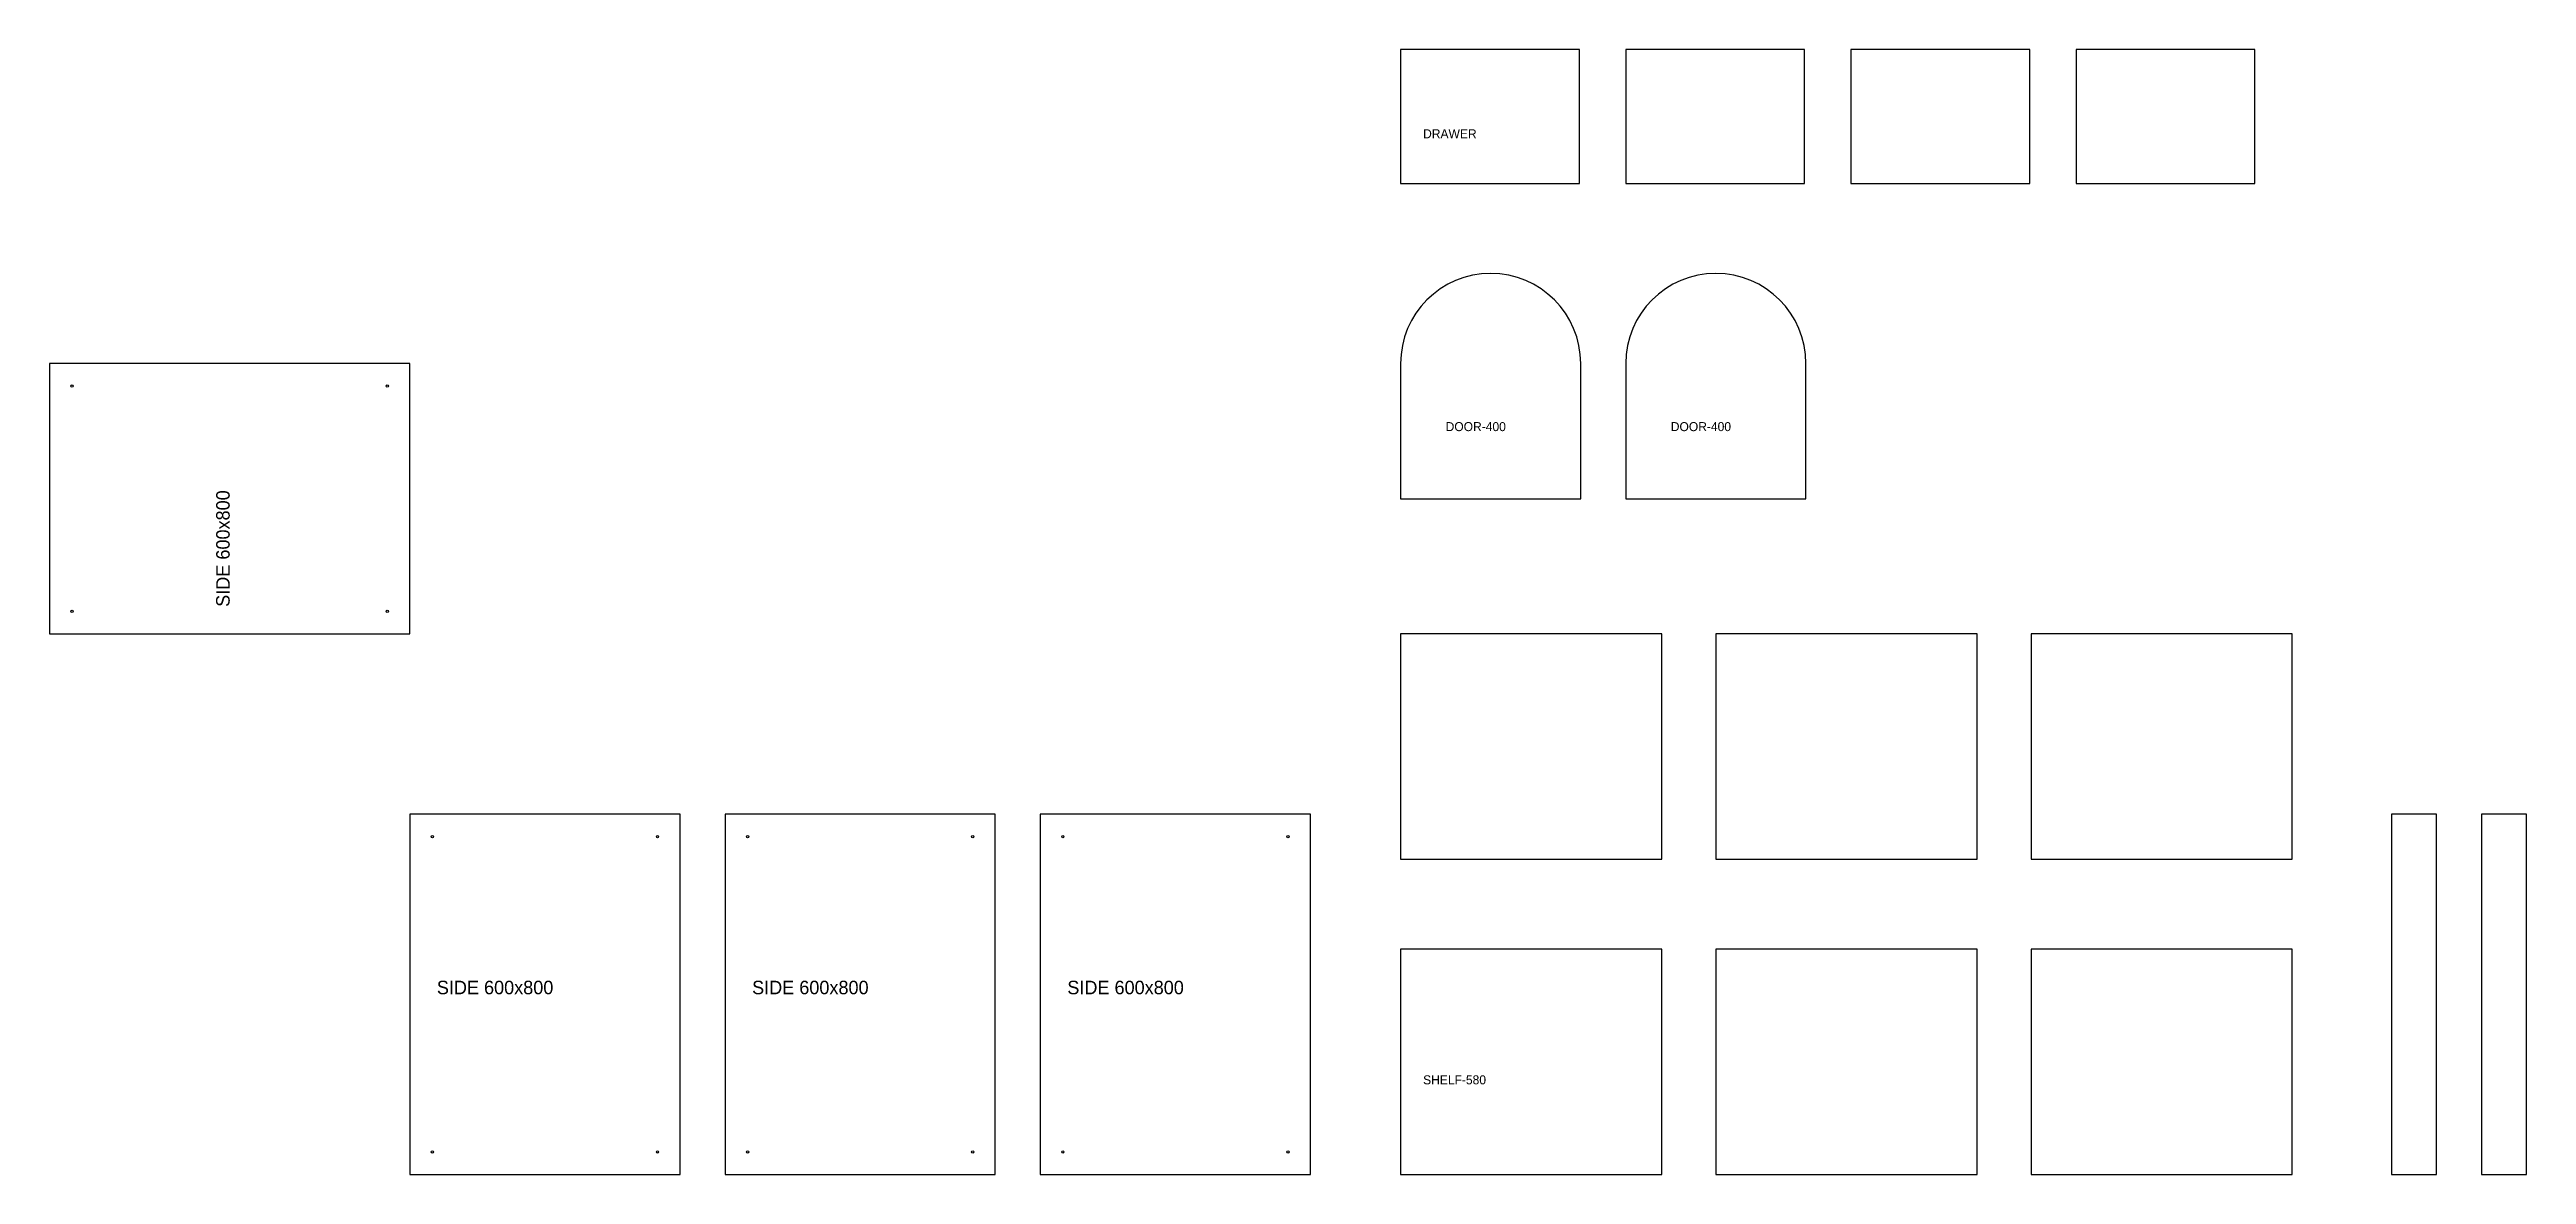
# Model space of a CAD drawing. Header units: millimetres. Extents: x -800 to 4700, y 0 to 2497.
import ezdxf

# ---------------------------------------------------------------- set-up
doc = ezdxf.new("R2010")
doc.units = ezdxf.units.MM
for name, color, linetype in [('DOOR', 5, 'Continuous'), ('DRAWER', 4, 'Continuous'), ('KICK', 8, 'Continuous'), ('PANEL', 7, 'Continuous'), ('SHELF', 3, 'Continuous')]:
    doc.layers.add(name, color=color, linetype=linetype)

# ---------------------------------------------------------------- blocks, each defined once
blk = doc.blocks.new('SIDE_PANEL')
blk.add_lwpolyline([(0, 0), (600, 0), (600, 800), (0, 800)], close=True)
for centre in [(50, 750), (550, 750), (50, 50), (550, 50)]:
    blk.add_circle(centre, 2.5)
blk.add_text('SIDE 600x800', height=30).set_placement((60, 400))

msp = doc.modelspace()

# ---------------------------------------------------------------- linework, layer by layer
at = {"layer": 'DOOR'}
for points in [[(2200, 1500), (2600, 1500), (2600, 1800, 1), (2200, 1800)], [(2700, 1500), (3100, 1500), (3100, 1800, 1), (2700, 1800)]]:
    msp.add_lwpolyline(points, format="xyb", close=True, dxfattribs=at)
at = {"layer": 'DRAWER'}
for points in [[(2200, 2200), (2597, 2200), (2597, 2497), (2200, 2497)], [(2700, 2200), (3097, 2200), (3097, 2497), (2700, 2497)], [(3200, 2200), (3597, 2200), (3597, 2497), (3200, 2497)], [(3700, 2200), (4097, 2200), (4097, 2497), (3700, 2497)]]:
    msp.add_lwpolyline(points, close=True, dxfattribs=at)
at = {"layer": 'KICK'}
for points in [[(4400, 0), (4500, 0), (4500, 800), (4400, 800)], [(4600, 0), (4700, 0), (4700, 800), (4600, 800)]]:
    msp.add_lwpolyline(points, close=True, dxfattribs=at)
at = {"layer": 'SHELF'}
for points in [[(2200, 700), (2780, 700), (2780, 1200), (2200, 1200)], [(2900, 700), (3480, 700), (3480, 1200), (2900, 1200)], [(3600, 700), (4180, 700), (4180, 1200), (3600, 1200)], [(2200, 0), (2780, 0), (2780, 500), (2200, 500)], [(2900, 0), (3480, 0), (3480, 500), (2900, 500)], [(3600, 0), (4180, 0), (4180, 500), (3600, 500)]]:
    msp.add_lwpolyline(points, close=True, dxfattribs=at)

# ---------------------------------------------------------------- block references
at = {"layer": 'PANEL', "rotation": 90}
msp.add_blockref('SIDE_PANEL', (0, 1200), dxfattribs=at)
at = {"layer": 'PANEL'}
for p in [(0, 0), (700, 0), (1400, 0)]:
    msp.add_blockref('SIDE_PANEL', p, dxfattribs=at)

# ---------------------------------------------------------------- texts
at = {"layer": 'DOOR'}
for p in [(2300, 1650), (2800, 1650)]:
    msp.add_text('DOOR-400', height=20, dxfattribs=at).set_placement(p)
at = {"layer": 'DRAWER'}
msp.add_text('DRAWER', height=20, dxfattribs=at).set_placement((2250, 2300))
at = {"layer": 'SHELF'}
msp.add_text('SHELF-580', height=20, dxfattribs=at).set_placement((2250, 200))

doc.saveas('drawing.dxf')
